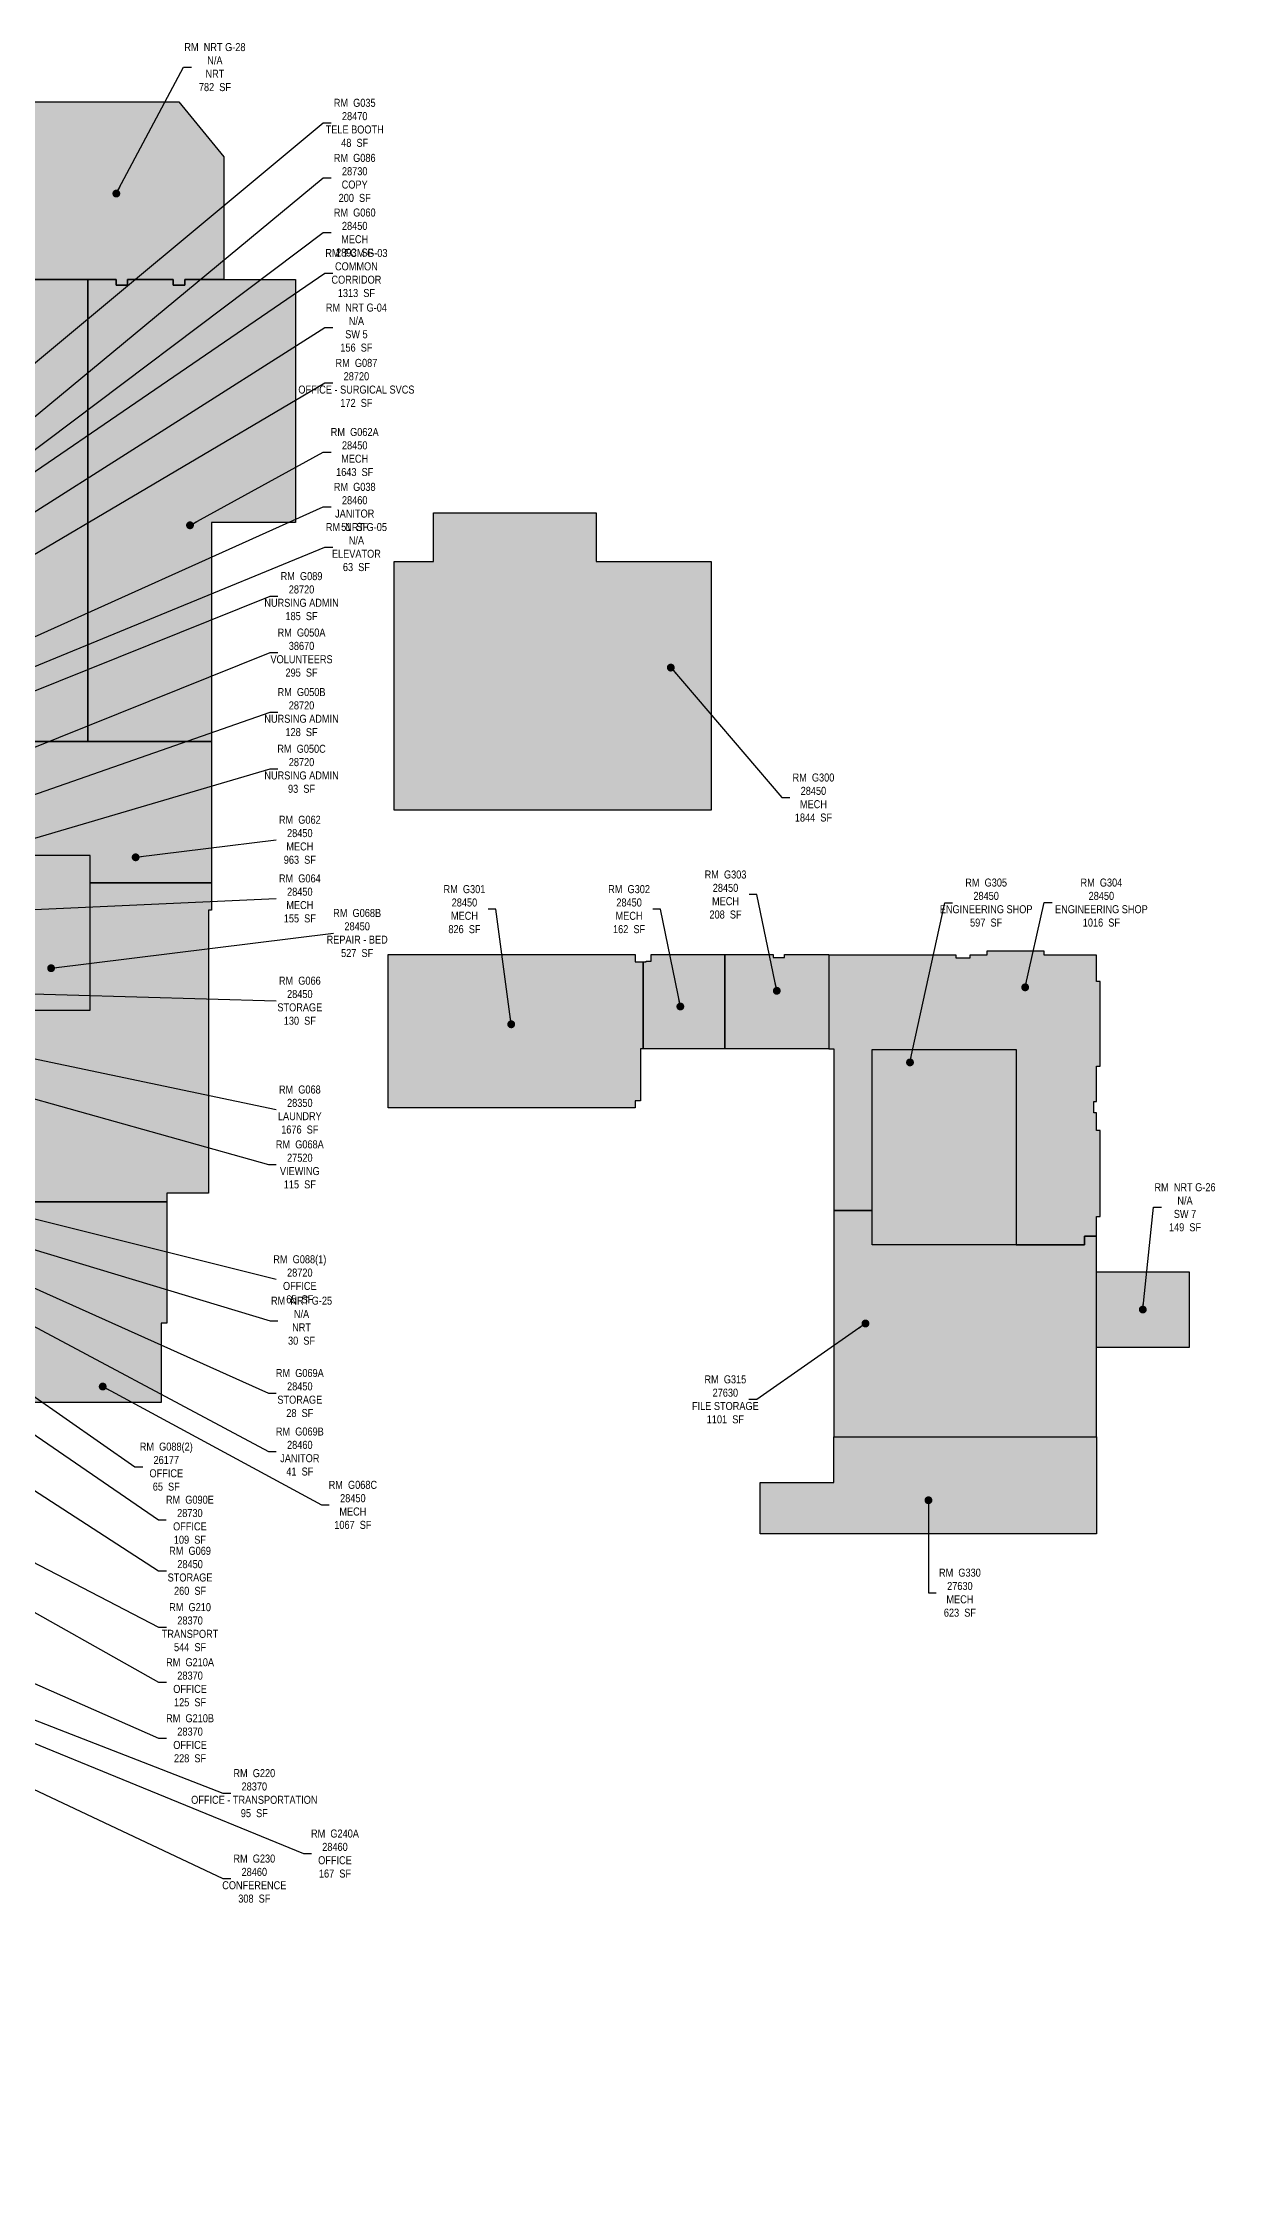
# Model space of a CAD drawing. Header units: inches. Extents: x -416 to 5762, y -228 to 4594.
# Drawn here: x 3660 to 5762, y 637 to 4397 of the extents above; entities that cross this region are included whole.
import ezdxf

# ---------------------------------------------------------------- set-up
doc = ezdxf.new("R2010")
doc.units = ezdxf.units.IN
doc.header["$LTSCALE"] = 48
doc.header["$MEASUREMENT"] = 0
for name, color, linetype in [('0-LABEL', 3, 'Continuous'), ('1-NRT', 200, 'Continuous'), ('1-NRT-PTN', 253, 'Continuous'), ('4-OCC', 6, 'Continuous'), ('4-OCC-PTN', 95, 'Continuous')]:
    doc.layers.add(name, color=color, linetype=linetype)
doc.styles.add('ArialN', font='ARIALN.TTF')
doc.dimstyles.new('AB-220', dxfattribs={"dimscale": 220, "dimtxt": 0.070312, "dimasz": 0.0625, "dimexe": 0.0625, "dimexo": 0.125, "dimgap": 0.1875, "dimtad": 0, "dimdec": 4, "dimrnd": 0.0625, "dimzin": 0, "dimdsep": 46, "dimlunit": 4, "dimtxsty": 'ArialN', "dimblk": 'ARCHTICK', "dimcen": 0.0625, "dimclrd": 256, "dimclre": 256, "dimclrt": 256, "dimadec": 0, "dimazin": 0, "dimtfac": 1, "dimtdec": 4, "dimtofl": 0, "dimtmove": 2, "dimatfit": 3, "dimldrblk": 'DOT', "dimfxl": 0, "dimfrac": 2, "dimtolj": 1, "dimtzin": 0, "dimlwd": -1, "dimlwe": -1, "dimarcsym": 0})

# ---------------------------------------------------------------- blocks, each defined once
blk = doc.blocks.new('_ArchTick')
at = {"const_width": 0.15}
blk.add_lwpolyline([(-0.5, -0.5), (0.5, 0.5)], dxfattribs=at)
blk = doc.blocks.new('_Dot')
at = {"lineweight": -2}
blk.add_line((-0.5, 0), (-1, 0), dxfattribs=at)
at = {"const_width": 0.5}
blk.add_lwpolyline([(-0.25, 0, 1), (0.25, 0, 1)], format="xyb", close=True, dxfattribs=at)

msp = doc.modelspace()

# ---------------------------------------------------------------- hatches: boundary and pattern name
at = {"layer": '1-NRT-PTN'}
for points in [[(3600, 4251), (3643.4, 4294.4), (3897.3, 4294.4), (3976, 4198), (3976, 3983.4), (3908.1, 3983.4), (3908.1, 3973.6), (3887.7, 3973.6), (3887.7, 3983.4), (3807.8, 3983.4), (3807.8, 3973.6), (3787.5, 3973.6), (3787.5, 3983.4), (3600, 3983.4)], [(5664.5, 2115.1), (5502.9, 2115.1), (5502.9, 2247.6), (5664.5, 2247.6)]]:
    msp.add_hatch(color=256, dxfattribs=at).paths.add_polyline_path(points)
at = {"layer": '4-OCC-PTN'}
for color, points in [(55, [(3206.4, 3330.5), (3206.4, 3983.4), (3437.4, 3983.4), (3437.4, 3973.6), (3457.7, 3973.6), (3457.7, 3983.4), (3738.4, 3983.4), (3738.4, 3175.1), (3309.6, 3175.1), (3309.6, 3273), (3207.7, 3330.5)]), (55, [(3738.4, 3175.1), (3738.4, 3983.4), (3787.5, 3983.4), (3787.5, 3973.6), (3807.8, 3973.6), (3807.8, 3983.4), (3887.7, 3983.4), (3887.7, 3973.6), (3908.1, 3973.6), (3908.1, 3983.4), (4101.4, 3983.4), (4101.4, 3558.2), (3954.3, 3558.2), (3954.3, 3175.1)]), (55, [(4342.9, 3575.1), (4627.6, 3575.1), (4627.6, 3490.4), (4828.5, 3490.4), (4828.5, 3055.1), (4274, 3055.1), (4274, 3490.4), (4342.9, 3490.4)]), (55, [(3309.6, 3175.1), (3954.3, 3175.1), (3954.3, 2928), (3742.4, 2928), (3742.4, 2975.6), (3309.6, 2975.6)]), (55, [(3742.4, 2975.6), (3461.6, 2975.6), (3461.6, 2705.4), (3742.4, 2705.4)]), (131, [(3309.6, 2596.6), (3461.6, 2596.6), (3461.6, 2705.4), (3742.4, 2705.4), (3742.4, 2928), (3954.3, 2928), (3954.3, 2880.1), (3949.2, 2880.1), (3949.2, 2385.1), (3876.4, 2385.1), (3876.4, 2369.9), (3435.2, 2369.9), (3435.2, 2382.4), (3394.4, 2382.4), (3394.4, 2385.1), (3309.6, 2385.1)]), (55, [(4263.7, 2534.4), (4263.7, 2802.7), (4695.9, 2802.7), (4695.9, 2789.7), (4709.9, 2789.7), (4709.9, 2637.8), (4704.9, 2637.8), (4704.9, 2546.4), (4695.9, 2546.4), (4695.9, 2534.4)]), (55, [(4709.9, 2637.8), (4709.9, 2789.7), (4714.9, 2789.7), (4714.9, 2790.7), (4723.9, 2790.7), (4723.9, 2802.7), (4852.4, 2802.7), (4852.4, 2637.8)]), (55, [(4852.4, 2637.8), (4852.4, 2802.7), (4936.9, 2802.7), (4936.9, 2797.5), (4956.9, 2797.5), (4956.9, 2802.7), (5034.4, 2802.7), (5034.4, 2637.8)]), (55, [(5502.9, 2309.7), (5502.9, 2344.4), (5508.9, 2344.4), (5508.9, 2494.4), (5502.9, 2494.4), (5502.9, 2525.4), (5497.9, 2525.4), (5497.9, 2545.4), (5502.9, 2545.4), (5502.9, 2607.4), (5508.9, 2607.4), (5508.9, 2755.4), (5502.9, 2755.4), (5502.9, 2801.7), (5477.9, 2801.7), (5435.9, 2801.7), (5410.9, 2801.7), (5410.9, 2808.2), (5310.9, 2808.2), (5310.9, 2801.7), (5280.9, 2801.7), (5280.9, 2796.5), (5256.9, 2796.5), (5256.9, 2801.7), (5127.9, 2801.7), (5043.4, 2801.7), (5034.4, 2801.7), (5034.4, 2637.8), (5043.4, 2637.8), (5043.4, 2354.7), (5110.4, 2354.7), (5110.4, 2636.7), (5361.9, 2636.7), (5361.9, 2294.7), (5481.9, 2294.7), (5481.9, 2309.7)]), (55, [(5110.4, 2354.7), (5110.4, 2636.7), (5361.9, 2636.7), (5361.9, 2294.7), (5110.4, 2294.7)]), (55, [(3435.2, 2018.6), (3435.2, 2369.9), (3876.4, 2369.9), (3876.4, 2157.7), (3866.4, 2157.7), (3866.4, 2018.6)]), (150, [(5502.9, 1959), (5502.9, 2309.7), (5481.9, 2309.7), (5481.9, 2294.7), (5110.4, 2294.7), (5110.4, 2354.7), (5043.4, 2354.7), (5043.4, 1959)]), (55, [(5043.4, 1959), (5502.9, 1959), (5502.9, 1789), (4914.4, 1789), (4914.4, 1879), (5043.4, 1879)])]:
    msp.add_hatch(color=color, dxfattribs=at).paths.add_polyline_path(points)

# ---------------------------------------------------------------- linework, layer by layer
at = {"layer": '1-NRT'}
for points in [[(3600, 4251), (3643.4, 4294.4), (3897.3, 4294.4), (3976, 4198), (3976, 3983.4), (3908.1, 3983.4), (3908.1, 3973.6), (3887.7, 3973.6), (3887.7, 3983.4), (3807.8, 3983.4), (3807.8, 3973.6), (3787.5, 3973.6), (3787.5, 3983.4), (3600, 3983.4)], [(5664.5, 2115.1), (5502.9, 2115.1), (5502.9, 2247.6), (5664.5, 2247.6)]]:
    msp.add_lwpolyline(points, close=True, dxfattribs=at)
at = {"layer": '4-OCC'}
for points in [[(3206.4, 3330.5), (3206.4, 3983.4), (3437.4, 3983.4), (3437.4, 3973.6), (3457.7, 3973.6), (3457.7, 3983.4), (3738.4, 3983.4), (3738.4, 3175.1), (3309.6, 3175.1), (3309.6, 3273), (3207.7, 3330.5)], [(3738.4, 3175.1), (3738.4, 3983.4), (3787.5, 3983.4), (3787.5, 3973.6), (3807.8, 3973.6), (3807.8, 3983.4), (3887.7, 3983.4), (3887.7, 3973.6), (3908.1, 3973.6), (3908.1, 3983.4), (4101.4, 3983.4), (4101.4, 3558.2), (3954.3, 3558.2), (3954.3, 3175.1)], [(4342.9, 3575.1), (4627.6, 3575.1), (4627.6, 3490.4), (4828.5, 3490.4), (4828.5, 3055.1), (4274, 3055.1), (4274, 3490.4), (4342.9, 3490.4)], [(3309.6, 3175.1), (3954.3, 3175.1), (3954.3, 2928), (3742.4, 2928), (3742.4, 2975.6), (3309.6, 2975.6)], [(3742.4, 2975.6), (3461.6, 2975.6), (3461.6, 2705.4), (3742.4, 2705.4)], [(3309.6, 2596.6), (3461.6, 2596.6), (3461.6, 2705.4), (3742.4, 2705.4), (3742.4, 2928), (3954.3, 2928), (3954.3, 2880.1), (3949.2, 2880.1), (3949.2, 2385.1), (3876.4, 2385.1), (3876.4, 2369.9), (3435.2, 2369.9), (3435.2, 2382.4), (3394.4, 2382.4), (3394.4, 2385.1), (3309.6, 2385.1)], [(4263.7, 2534.4), (4263.7, 2802.7), (4695.9, 2802.7), (4695.9, 2789.7), (4709.9, 2789.7), (4709.9, 2637.8), (4704.9, 2637.8), (4704.9, 2546.4), (4695.9, 2546.4), (4695.9, 2534.4)], [(4709.9, 2637.8), (4709.9, 2789.7), (4714.9, 2789.7), (4714.9, 2790.7), (4723.9, 2790.7), (4723.9, 2802.7), (4852.4, 2802.7), (4852.4, 2637.8)], [(4852.4, 2637.8), (4852.4, 2802.7), (4936.9, 2802.7), (4936.9, 2797.5), (4956.9, 2797.5), (4956.9, 2802.7), (5034.4, 2802.7), (5034.4, 2637.8)], [(5502.9, 2309.7), (5502.9, 2344.4), (5502.9, 2344.4), (5508.9, 2344.4), (5508.9, 2494.4), (5502.9, 2494.4), (5502.9, 2525.4), (5497.9, 2525.4), (5497.9, 2545.4), (5502.9, 2545.4), (5502.9, 2607.4), (5508.9, 2607.4), (5508.9, 2755.4), (5502.9, 2755.4), (5502.9, 2801.7), (5477.9, 2801.7), (5477.9, 2801.7), (5435.9, 2801.7), (5435.9, 2801.7), (5410.9, 2801.7), (5410.9, 2808.2), (5310.9, 2808.2), (5310.9, 2801.7), (5280.9, 2801.7), (5280.9, 2796.5), (5256.9, 2796.5), (5256.9, 2801.7), (5127.9, 2801.7), (5043.4, 2801.7), (5043.4, 2801.7), (5034.4, 2801.7), (5034.4, 2637.8), (5043.4, 2637.8), (5043.4, 2354.7), (5110.4, 2354.7), (5110.4, 2636.7), (5361.9, 2636.7), (5361.9, 2294.7), (5481.9, 2294.7), (5481.9, 2309.7), (5502.9, 2309.7)], [(5110.4, 2354.7), (5110.4, 2636.7), (5361.9, 2636.7), (5361.9, 2294.7), (5110.4, 2294.7), (5110.4, 2354.7)], [(3435.2, 2018.6), (3435.2, 2369.9), (3876.4, 2369.9), (3876.4, 2157.7), (3866.4, 2157.7), (3866.4, 2018.6)], [(5502.9, 1959), (5502.9, 2309.7), (5481.9, 2309.7), (5481.9, 2294.7), (5110.4, 2294.7), (5110.4, 2354.7), (5043.4, 2354.7), (5043.4, 1959), (5502.9, 1959)], [(5043.4, 1959), (5502.9, 1959), (5502.9, 1789), (4914.4, 1789), (4914.4, 1879), (5043.4, 1879), (5043.4, 1959), (5043.4, 1959)]]:
    msp.add_lwpolyline(points, close=True, dxfattribs=at)

# ---------------------------------------------------------------- texts
at = {"layer": '0-LABEL', "char_height": 14, "attachment_point": 5, "style": 'ArialN'}
for s, insert in [('RM  NRT G-28\\PN/A\\PNRT\\P782  SF', (3960.5, 4355.2)), ('RM  G035\\P28470\\PTELE BOOTH\\P48  SF', (4205, 4257.7)), ('RM  G086\\P28730\\PCOPY\\P200  SF', (4205, 4161.3)), ('RM  G060\\P28450\\PMECH\\P2893  SF', (4205, 4065.7)), ('RM  FCM G-03\\PCOMMON\\PCORRIDOR\\P1313  SF', (4208, 3994.9)), ('RM  NRT G-04\\PN/A\\PSW 5\\P156  SF', (4208, 3899.4)), ('RM  G087\\P28720\\POFFICE - SURGICAL SVCS\\P172  SF', (4208, 3802.6)), ('RM  G062A\\P28450\\PMECH\\P1643  SF', (4205, 3681.7)), ('RM  G038\\P28460\\PJANITOR\\P51  SF', (4205, 3585.7)), ('RM  NRT G-05\\PN/A\\PELEVATOR\\P63  SF', (4208, 3515.4)), ('RM  G089\\P28720\\PNURSING ADMIN\\P185  SF', (4112, 3429.6)), ('RM  G050A\\P38670\\PVOLUNTEERS\\P295  SF', (4112, 3330.8)), ('RM  G050B\\P28720\\PNURSING ADMIN\\P128  SF', (4112, 3226.7)), ('RM  G050C\\P28720\\PNURSING ADMIN\\P93  SF', (4112, 3127.5)), ('RM  G300\\P28450\\PMECH\\P1844  SF', (5007.5, 3077.2)), ('RM  G062\\P28450\\PMECH\\P963  SF', (4109, 3003.3)), ('RM  G064\\P28450\\PMECH\\P155  SF', (4109, 2900.7)), ('RM  G303\\P28450\\PMECH\\P208  SF', (4853.7, 2907.5)), ('RM  G305\\P28450\\PENGINEERING SHOP\\P597  SF', (5309.6, 2893.4)), ('RM  G304\\P28450\\PENGINEERING SHOP\\P1016  SF', (5511.2, 2893.4)), ('RM  G301\\P28450\\PMECH\\P826  SF', (4397, 2881.9)), ('RM  G302\\P28450\\PMECH\\P162  SF', (4685, 2881.9)), ('RM  G068B\\P28450\\PREPAIR - BED\\P527  SF', (4209.3, 2840.2)), ('RM  G066\\P28450\\PSTORAGE\\P130  SF', (4109, 2721.7)), ('RM  G068\\P28350\\PLAUNDRY\\P1676  SF', (4109, 2531.3)), ('RM  G068A\\P27520\\PVIEWING\\P115  SF', (4109, 2435.3)), ('RM  NRT G-26\\PN/A\\PSW 7\\P149  SF', (5657.5, 2360.3)), ('RM  G088(1)\\P28720\\POFFICE\\P65  SF', (4109, 2234.3)), ('RM  NRT G-25\\PN/A\\PNRT\\P30  SF', (4112, 2161.9)), ('RM  G069A\\P28450\\PSTORAGE\\P28  SF', (4109, 2035.3)), ('RM  G315\\P27630\\PFILE STORAGE\\P1101  SF', (4853.4, 2024.2)), ('RM  G069B\\P28460\\PJANITOR\\P41  SF', (4109, 1932.9)), ('RM  G088(2)\\P26177\\POFFICE\\P65  SF', (3875.4, 1906.5)), ('RM  G068C\\P28450\\PMECH\\P1067  SF', (4201.8, 1839.6)), ('RM  G090E\\P28730\\POFFICE\\P109  SF', (3916.7, 1813.6)), ('RM  G069\\P28450\\PSTORAGE\\P260  SF', (3917, 1724.2)), ('RM  G330\\P27630\\PMECH\\P623  SF', (5263.7, 1686)), ('RM  G210\\P28370\\PTRANSPORT\\P544  SF', (3917, 1625.6)), ('RM  G210A\\P28370\\POFFICE\\P125  SF', (3917, 1529.2)), ('RM  G210B\\P28370\\POFFICE\\P228  SF', (3917, 1431.2)), ('RM  G220\\P28370\\POFFICE - TRANSPORTATION\\P95  SF', (4029.4, 1335.2)), ('RM  G240A\\P28460\\POFFICE\\P167  SF', (4170.5, 1229.5)), ('RM  G230\\P28460\\PCONFERENCE\\P308  SF', (4029.4, 1185.7))]:
    msp.add_mtext(s, dxfattribs=dict(at, insert=insert))

# ---------------------------------------------------------------- leaders
at = {"layer": '0-LABEL', "annotation_type": 0, "has_hookline": 1}
for points, hookline_direction, text_width in [([(3788, 4134), (3905.5, 4355.2), (3919.3, 4355.2)], 0, 105), ([(2799.4, 3132.6), (4150, 4257.7), (4163.8, 4257.7)], 0, 99.9), ([(2665.3, 2933.4), (4150, 4161.3), (4163.8, 4161.3)], 0, 71.1), ([(3469.4, 3553.6), (4150, 4065.7), (4163.8, 4065.7)], 0, 71.1), ([(3114.5, 3284.3), (4153, 3994.9), (4166.8, 3994.9)], 0, 106.7), ([(2933.3, 3126), (4153, 3899.4), (4166.8, 3899.4)], 0, 104.9), ([(2779, 2992.8), (4153, 3802.6), (4166.8, 3802.6)], 0, 201.5), ([(3916.9, 3553.6), (4150, 3681.7), (4163.8, 3681.7)], 0, 82.6), ([(3073.6, 3101.9), (4150, 3585.7), (4163.8, 3585.7)], 0, 71.1), ([(3180.4, 3115.5), (4153, 3515.4), (4166.8, 3515.4)], 0, 105), ([(2862.8, 2949.3), (4057, 3429.6), (4070.8, 3429.6)], 0, 127.5), ([(3133.8, 2959.9), (4057, 3330.8), (4070.8, 3330.8)], 0, 107.8), ([(4758, 3304.6), (4952.5, 3077.2), (4966.2, 3077.2)], 0, 71.1), ([(2987.5, 2852.4), (4057, 3226.7), (4070.8, 3226.7)], 0, 127.5), ([(3138.7, 2857.2), (4057, 3127.5), (4070.8, 3127.5)], 0, 127.5), ([(3821.8, 2972.7), (4067.8, 3003.3)], 0, 71), ([(3399.9, 2870.4), (4067.8, 2900.7)], 0, 71.1), ([(4943.4, 2739.1), (4908.7, 2907.5), (4895, 2907.5)], 1, 71.1), ([(4478.8, 2680.5), (4452, 2881.9), (4438.3, 2881.9)], 1, 68.9), ([(4774.7, 2711.6), (4740, 2881.9), (4726.3, 2881.9)], 1, 71), ([(5176.4, 2613.8), (5237.1, 2893.1), (5250.9, 2893.1)], 0, 160.2), ([(5377.9, 2745.2), (5411.1, 2893.4), (5424.9, 2893.4)], 0, 160.2), ([(3673.9, 2778.6), (4168, 2840.2)], 0, 104.8), ([(3441.2, 2739.7), (4067.8, 2721.7)], 0, 76.8), ([(3395.2, 2619.7), (4054, 2435.3), (4067.8, 2435.3)], 0, 82.6), ([(3629, 2623.3), (4067.8, 2531.3)], 0, 75.3), ([(3178.4, 2456.6), (4067.8, 2234.3)], 0, 90.5), ([(3018.6, 2390.2), (3861.7, 1813.6), (3875.4, 1813.6)], 0, 81.7), ([(3114.3, 2399.5), (3820.4, 1906.5), (3834.2, 1906.5)], 0, 90.5), ([(3375.5, 2367.2), (4057, 2161.9), (4070.8, 2161.9)], 0, 105), ([(5583.7, 2181.4), (5602.5, 2360.3), (5616.3, 2360.3)], 0, 104.9), ([(3342.7, 2312.9), (4054, 1932.9), (4067.8, 1932.9)], 0, 81.7), ([(3411.6, 2323.7), (4054, 2035.3), (4067.8, 2035.3)], 0, 82.6), ([(5098.5, 2157), (4908.4, 2024.2), (4894.6, 2024.2)], 1, 114.5), ([(3304.5, 2084.9), (3862, 1724.2), (3875.8, 1724.2)], 0, 76.8), ([(3764.2, 2046.7), (4146.8, 1839.6), (4160.6, 1839.6)], 0, 82.8), ([(3245.2, 1945.3), (3862, 1625.6), (3875.8, 1625.6)], 0, 98.2), ([(5208.7, 1847.7), (5208.7, 1686), (5222.4, 1686)], 0, 71.1), ([(3321.3, 1833.3), (3862, 1529.2), (3875.8, 1529.2)], 0, 82.6), ([(3040.7, 1698.2), (3974.4, 1335.2), (3988.1, 1335.2)], 0, 218.8), ([(3256, 1698.2), (3862, 1431.2), (3875.8, 1431.2)], 0, 81.7), ([(3147.8, 1576.5), (3974.4, 1185.7), (3988.1, 1185.7)], 0, 110.6), ([(3387, 1528.3), (4115.5, 1229.5), (4129.2, 1229.5)], 0, 82.6), ([(2789.9, 1000.7), (3478, 637.4), (3491.8, 637.4)], 0, 141.3)]:
    msp.add_leader(points, dimstyle='AB-220', dxfattribs=dict(at, hookline_direction=hookline_direction, text_width=text_width))

doc.saveas('drawing.dxf')
